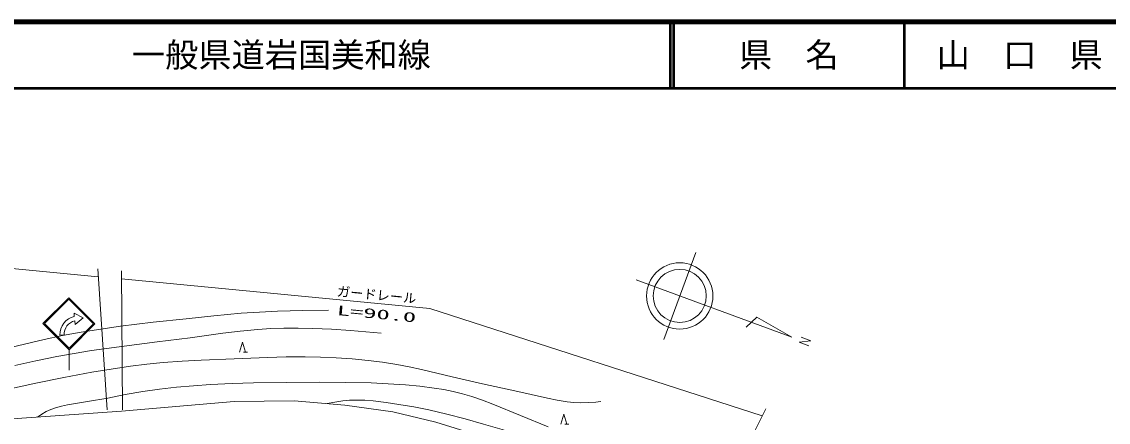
# Model space of a CAD drawing. Units: millimetres, scale not verified. Extents: x 47210 to 687210, y -1152 to 358848.
# Drawn here: x 207354 to 370921, y 298492 to 358848 of the extents above; entities that cross this region are included whole.
import ezdxf
from ezdxf.enums import TextEntityAlignment as Align

# ---------------------------------------------------------------- set-up
doc = ezdxf.new("R2010")
doc.units = ezdxf.units.MM
doc.header["$LTSCALE"] = 1000
for name, color, linetype, lineweight in [('M-TTL', 2, 'Continuous', 140), ('M-TTL-LINE', 7, 'Continuous', 50), ('S-BGD', 7, 'Continuous', 13), ('S-BGD-HTXT', 6, 'Continuous', 13)]:
    doc.layers.add(name, color=color, linetype=linetype, lineweight=lineweight)
doc.layers.add('M-TTL-TXT', color=7, linetype='Continuous')
doc.styles.add('ＭＳ ゴシック', font='')
doc.styles.get('ＭＳ ゴシック').set_extended_font_data('MS Gothic')

# ---------------------------------------------------------------- blocks, each defined once
blk = doc.blocks.new('BUHIN6')
at = {"color": 7, "linetype": 'Continuous', "lineweight": 13}
blk.add_line((146, -746), (746, -746), dxfattribs=at)
blk.add_lwpolyline([(-458, -746), (0, 750), (458, -746)], dxfattribs=at)

msp = doc.modelspace()

# ---------------------------------------------------------------- linework, layer by layer
at = {"layer": 'M-TTL'}
msp.add_line((687210, 358848), (47210, 358848), dxfattribs=at)
at = {"layer": 'M-TTL-LINE'}
for p, q in [((304960, 358848), (304960, 348848)), ((305460, 358848), (305460, 348848)), ((340210, 358848), (340210, 348848)), ((47210, 348848), (687210, 348848))]:
    msp.add_line(p, q, dxfattribs=at)
at = {"layer": 'S-BGD'}
for p, q in [((304001, 310952), (308816, 324098)), ((323310, 311335), (299835, 319932)), ((210551, 313385), (214421, 317255)), ((214421, 317043), (210763, 313385)), ((214421, 317255), (218373, 313302)), ((218161, 313302), (214421, 317043)), ((215268, 314448), (215235, 314946)), ((215235, 314946), (216599, 314247)), ((216599, 314247), (215401, 313219)), ((318020, 314337), (316393, 312803)), ((323310, 311335), (318020, 314337)), ((214504, 309433), (210551, 313385)), ((210763, 313385), (214504, 309645)), ((218373, 313302), (214504, 309433)), ((214504, 309645), (218161, 313302)), ((215401, 313219), (215367, 313784)), ((213109, 311625), (213740, 311658)), ((324682, 311297), (326131, 310766)), ((214504, 309433), (214504, 306357)), ((326131, 310766), (324403, 310546)), ((324403, 310546), (325860, 310021)), ((239332, 301601), (222370, 300169)), ((248381, 301716), (239332, 301601)), ((256003, 301086), (248381, 301716)), ((263224, 300054), (256003, 301086)), ((222370, 300169), (172756, 296616)), ((269699, 298507), (263224, 300054)), ((277779, 295985), (269699, 298507))]:
    msp.add_line(p, q, dxfattribs=at)
for points in [[(205884, 309836), (210748, 310985), (213509, 311553), (216292, 312065), (219243, 312546), (222203, 312967), (227156, 313558), (232127, 314100), (236255, 314535), (240396, 314911), (243128, 315102), (245861, 315233), (249695, 315329), (253543, 315370)], [(206337, 307044), (209487, 307757), (212649, 308411), (215235, 308881), (217841, 309293), (222783, 309974), (227740, 310607), (232687, 311242), (237647, 311898), (240258, 312214), (242882, 312470), (244833, 312603), (246786, 312676), (248970, 312690), (251156, 312645), (253993, 312514), (256832, 312323), (259142, 312139), (261453, 311943)], [(205361, 303490), (209482, 304375), (213692, 305229), (217924, 306027), (220822, 306517), (223741, 306949), (226192, 307255), (228659, 307502), (231498, 307697), (234351, 307832), (239336, 308031), (244332, 308244), (247179, 308334), (250037, 308364), (252355, 308315), (254672, 308206), (257076, 308032), (259485, 307797), (261650, 307532), (263805, 307208), (265683, 306869), (267559, 306469), (272135, 305354), (276732, 304295), (281603, 303226), (286480, 302126), (287964, 301823), (289465, 301579), (290456, 301476), (291449, 301432), (292603, 301453), (293769, 301534), (294138, 301569), (294517, 301609)], [(209721, 299263), (210368, 299708), (211046, 300100), (211722, 300414), (212423, 300672), (213325, 300928), (214242, 301126), (217278, 301610), (220301, 302152), (222937, 302660), (225594, 303112), (228106, 303470), (230635, 303770), (233203, 304002), (235776, 304175), (239021, 304329), (242268, 304423), (247254, 304499), (252252, 304527), (256099, 304510), (259946, 304432), (262522, 304308), (265105, 304124), (267267, 303921), (269433, 303657), (270875, 303428), (272316, 303138), (273721, 302788), (275122, 302376), (276715, 301839), (278288, 301246), (282444, 299509), (286618, 297829)], [(253327, 301307), (254503, 301545), (255685, 301724), (256697, 301811), (257713, 301838), (258983, 301802), (260254, 301705), (262199, 301480), (264142, 301195), (266386, 300800), (268618, 300346), (271361, 299700), (274098, 298993), (276892, 298223), (279684, 297391), (281483, 296811), (283275, 296181)]]:
    msp.add_lwpolyline(points, dxfattribs=at)
for radius in [5000, 4000]:
    msp.add_circle((306408, 317525), radius, dxfattribs=at)
for centre, radius, start, end in [((215895, 311731), 2788, 102.99844, 182.19086), ((215828, 311745), 2090, 102.72791, 182.39496)]:
    msp.add_arc(centre, radius, start, end, dxfattribs=at)
at = {"layer": 'S-BGD-HTXT'}
for p, q in [((183034, 323860), (218868, 320422)), ((218786, 321634), (220208, 300394)), ((222508, 300394), (222350, 321292)), ((222359, 320087), (268785, 315632)), ((268785, 315632), (318826, 299442)), ((319360, 300505), (308787, 279431))]:
    msp.add_line(p, q, dxfattribs=at)

# ---------------------------------------------------------------- block references
at = {"layer": 'S-BGD'}
for p in [(240583, 309809), (288944, 298978)]:
    msp.add_blockref('BUHIN6', p, dxfattribs=at)

# ---------------------------------------------------------------- texts
at = {"layer": 'M-TTL-TXT', "style": 'ＭＳ ゴシック'}
msp.add_text('一般県道岩国美和線', height=3666, dxfattribs=at).set_placement((223944, 353848), align=Align.MIDDLE_LEFT)
for s, p in [('県\u3000名', (322835, 353848)), ('山\u3000口\u3000県', (357585, 353848))]:
    msp.add_text(s, height=3666, dxfattribs=at).set_placement(p, align=Align.MIDDLE_CENTER)
at = {"layer": 'S-BGD-HTXT', "style": 'ＭＳ ゴシック'}
msp.add_text('ガードレール', height=1466, rotation=354.7, dxfattribs=at).set_placement((254701, 317080), align=Align.BOTTOM_LEFT)
at = {"layer": 'S-BGD-HTXT', "style": 'ＭＳ ゴシック', "width": 2}
msp.add_text('L=90.0', height=1466, rotation=354.6, dxfattribs=at).set_placement((254701, 314225), align=Align.BOTTOM_LEFT)

doc.saveas('drawing.dxf')
